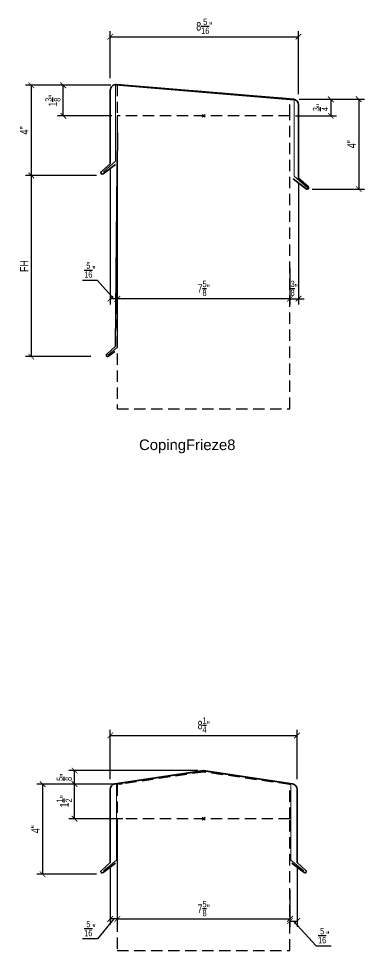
# Model space of a CAD drawing. Header units: inches. Extents: x 1550 to 1938, y 1113 to 1725.
# Drawn here: x 1695.93 to 1711.2, y 1655.64 to 1696.81 of the extents above; entities that cross this region are included whole.
import ezdxf
from ezdxf.enums import TextEntityAlignment as Align

# ---------------------------------------------------------------- set-up
doc = ezdxf.new("R2010")
doc.units = ezdxf.units.IN
doc.header["$LTSCALE"] = 4
doc.header["$MEASUREMENT"] = 0
doc.header["$PDMODE"] = 99
doc.header["$PDSIZE"] = 0.0625
doc.linetypes.add('HIDDEN2', pattern=[0.1875, 0.125, -0.0625])
doc.layers.get('Defpoints').update_dxf_attribs({"color": 121})
for name, color, linetype, lineweight in [('A-Anno-Dims', 211, 'Continuous', 25), ('G-Anno-Ttlb', 213, 'Continuous', 50), ('SubStrate', 81, 'HIDDEN2', 25), ('Thin', 150, 'Continuous', 18), ('Wide', 212, 'Continuous', 35)]:
    doc.layers.add(name, color=color, linetype=linetype, lineweight=lineweight)
doc.layers.add('G-Anno-Nplt', color=140, linetype='Continuous', lineweight=18, plot=False)
doc.styles.add('Arch-Dim', font='arial.ttf', dxfattribs={"width": 0.75})
doc.styles.add('RomanS', font='romans.shx')
doc.dimstyles.new('Aec-Arch-I-3', dxfattribs={"dimscale": 4, "dimtxt": 0.09375, "dimasz": 0.0625, "dimexe": 0.0625, "dimexo": 0.0625, "dimgap": 0.03125, "dimtad": 1, "dimdec": 4, "dimzin": 3, "dimdsep": 46, "dimlunit": 4, "dimtxsty": 'Arch-Dim', "dimblk": 'ARCHTICK', "dimcen": 0.09375, "dimclrd": 8, "dimclre": 8, "dimazin": 2, "dimtfac": 0.75, "dimtdec": 4, "dimtix": 1, "dimtmove": 1, "dimatfit": 2, "dimldrblk": 'OPEN90', "dimfxl": 1, "dimtolj": 1, "dimtzin": 0, "dimarcsym": 0})

# ---------------------------------------------------------------- blocks, each defined once
blk = doc.blocks.new('_ArchTick')
at = {"color": 0, "linetype": 'ByBlock', "const_width": 0.15}
blk.add_lwpolyline([(-0.5, -0.5), (0.5, 0.5)], dxfattribs=at)
blk = doc.blocks.new('*D74')
at = {"layer": 'A-Anno-Dims', "color": 8, "lineweight": -2, "transparency": 16777216}
for p, q in [((1708.321, 1693.246), (1711.203, 1693.246)), ((1710.953, 1693.246), (1710.953, 1689.277)), ((1708.9, 1689.277), (1711.203, 1689.277))]:
    blk.add_line(p, q, dxfattribs=at)
at = {"layer": 'Defpoints', "color": 0, "transparency": 16777216}
for p in [(1708.071, 1693.246), (1708.65, 1689.277), (1710.953, 1689.277)]:
    blk.add_point(p, dxfattribs=at)
at = {"layer": 'A-Anno-Dims', "color": 8, "lineweight": -2, "transparency": 16777216, "xscale": 0.25, "yscale": 0.25, "zscale": 0.25}
for p, rotation in [((1710.953, 1693.246), 90), ((1710.953, 1689.277), 270)]:
    blk.add_blockref('_ArchTick', p, dxfattribs=dict(at, rotation=rotation))
at = {"layer": 'A-Anno-Dims', "color": 0, "transparency": 16777216, "insert": (1710.641, 1691.262), "char_height": 0.375, "attachment_point": 5, "rotation": 90, "style": 'Arch-Dim'}
blk.add_mtext('\\A1;4"', dxfattribs=at)
blk = doc.blocks.new('_Open90')
at = {"color": 0, "linetype": 'ByBlock', "lineweight": -2}
for p, q in [((0, 0), (-1, 0)), ((-0.5, 0.5), (0, 0)), ((0, 0), (-0.5, -0.5))]:
    blk.add_line(p, q, dxfattribs=at)
blk = doc.blocks.new('*D75')
at = {"layer": 'A-Anno-Dims', "color": 8, "lineweight": -2, "transparency": 16777216}
for p, q in [((1699.981, 1694.173), (1699.981, 1696.26)), ((1708.293, 1693.472), (1708.293, 1696.26)), ((1699.981, 1696.01), (1708.293, 1696.01))]:
    blk.add_line(p, q, dxfattribs=at)
at = {"layer": 'Defpoints', "color": 0, "transparency": 16777216}
for p in [(1708.293, 1696.01), (1699.981, 1693.923), (1708.293, 1693.222)]:
    blk.add_point(p, dxfattribs=at)
at = {"layer": 'A-Anno-Dims', "color": 8, "lineweight": -2, "transparency": 16777216, "xscale": 0.25, "yscale": 0.25, "zscale": 0.25, "rotation": 180}
blk.add_blockref('_ArchTick', (1699.981, 1696.01), dxfattribs=at)
at = {"layer": 'A-Anno-Dims', "color": 8, "lineweight": -2, "transparency": 16777216, "xscale": 0.25, "yscale": 0.25, "zscale": 0.25}
blk.add_blockref('_ArchTick', (1708.293, 1696.01), dxfattribs=at)
at = {"layer": 'A-Anno-Dims', "color": 0, "transparency": 16777216, "insert": (1704.137, 1696.47), "char_height": 0.375, "attachment_point": 5, "style": 'Arch-Dim'}
blk.add_mtext('\\A1;8{\\H0.750000x;\\S5/16;}"', dxfattribs=at)
blk = doc.blocks.new('Anno_Title_T2')
at = {"color": 0, "linetype": 'ByBlock', "lineweight": -2, "style": 'RomanS'}
blk.add_attdef('TITLE', (0, 0.5), '', height=1.25, dxfattribs=at)
blk.add_attdef('SCALE', text='', height=0.75, dxfattribs=at).set_placement((0, -0.5), align=Align.TOP_LEFT)
blk = doc.blocks.new('*D81')
at = {"layer": 'A-Anno-Dims', "color": 8, "lineweight": -2, "transparency": 16777216}
for p, q in [((1708.571, 1693.246), (1709.973, 1693.246)), ((1709.723, 1693.246), (1709.723, 1692.513)), ((1708.168, 1692.513), (1709.973, 1692.513))]:
    blk.add_line(p, q, dxfattribs=at)
at = {"layer": 'Defpoints', "color": 0, "transparency": 16777216}
for p in [(1708.321, 1693.246), (1707.918, 1692.513), (1709.723, 1692.513)]:
    blk.add_point(p, dxfattribs=at)
at = {"layer": 'A-Anno-Dims', "color": 8, "lineweight": -2, "transparency": 16777216, "xscale": 0.25, "yscale": 0.25, "zscale": 0.25}
for p, rotation in [((1709.723, 1693.246), 90), ((1709.723, 1692.513), 270)]:
    blk.add_blockref('_ArchTick', p, dxfattribs=dict(at, rotation=rotation))
at = {"layer": 'A-Anno-Dims', "color": 0, "transparency": 16777216, "insert": (1709.267, 1692.88), "char_height": 0.375, "attachment_point": 5, "rotation": 90, "style": 'Arch-Dim'}
blk.add_mtext('\\A1;{\\H0.750000x;\\S3/4;}"', dxfattribs=at)
blk = doc.blocks.new('*D76')
at = {"layer": 'A-Anno-Dims', "color": 8, "lineweight": -2, "transparency": 16777216}
for p, q in [((1700.009, 1693.861), (1697.654, 1693.861)), ((1697.904, 1692.513), (1697.904, 1693.861)), ((1700.043, 1692.513), (1697.654, 1692.513))]:
    blk.add_line(p, q, dxfattribs=at)
at = {"layer": 'Defpoints', "color": 0, "transparency": 16777216}
for p in [(1697.904, 1693.861), (1700.259, 1693.861), (1700.293, 1692.513)]:
    blk.add_point(p, dxfattribs=at)
at = {"layer": 'A-Anno-Dims', "color": 8, "lineweight": -2, "transparency": 16777216, "xscale": 0.25, "yscale": 0.25, "zscale": 0.25}
for p, rotation in [((1697.904, 1693.861), 90), ((1697.904, 1692.513), 270)]:
    blk.add_blockref('_ArchTick', p, dxfattribs=dict(at, rotation=rotation))
at = {"layer": 'A-Anno-Dims', "color": 0, "transparency": 16777216, "insert": (1697.445, 1693.187), "char_height": 0.375, "attachment_point": 5, "rotation": 90, "style": 'Arch-Dim'}
blk.add_mtext('\\A1;1{\\H0.750000x;\\S3/8;}"', dxfattribs=at)
blk = doc.blocks.new('*D77')
at = {"layer": 'A-Anno-Dims', "color": 8, "lineweight": -2, "transparency": 16777216}
for p, q in [((1700.009, 1693.861), (1696.243, 1693.861)), ((1696.493, 1693.861), (1696.493, 1689.876)), ((1699.375, 1689.876), (1696.243, 1689.876))]:
    blk.add_line(p, q, dxfattribs=at)
at = {"layer": 'Defpoints', "color": 0, "transparency": 16777216}
for p in [(1700.259, 1693.861), (1696.493, 1689.876), (1699.625, 1689.876)]:
    blk.add_point(p, dxfattribs=at)
at = {"layer": 'A-Anno-Dims', "color": 8, "lineweight": -2, "transparency": 16777216, "xscale": 0.25, "yscale": 0.25, "zscale": 0.25}
for p, rotation in [((1696.493, 1693.861), 90), ((1696.493, 1689.876), 270)]:
    blk.add_blockref('_ArchTick', p, dxfattribs=dict(at, rotation=rotation))
at = {"layer": 'A-Anno-Dims', "color": 0, "transparency": 16777216, "insert": (1696.181, 1691.868), "char_height": 0.375, "attachment_point": 5, "rotation": 90, "style": 'Arch-Dim'}
blk.add_mtext('\\A1;4"', dxfattribs=at)
blk = doc.blocks.new('*D78')
at = {"layer": 'A-Anno-Dims', "color": 8, "lineweight": -2, "transparency": 16777216}
for p, q in [((1700.293, 1692.013), (1700.293, 1684.181)), ((1699.981, 1690.144), (1699.981, 1684.181)), ((1699.416, 1685.239), (1698.749, 1685.239)), ((1700.137, 1684.431), (1699.416, 1685.239)), ((1700.293, 1684.431), (1699.981, 1684.431))]:
    blk.add_line(p, q, dxfattribs=at)
at = {"layer": 'Defpoints', "color": 0, "transparency": 16777216}
for p in [(1700.293, 1692.263), (1699.981, 1690.394), (1699.981, 1684.431)]:
    blk.add_point(p, dxfattribs=at)
at = {"layer": 'A-Anno-Dims', "color": 8, "lineweight": -2, "transparency": 16777216, "xscale": 0.25, "yscale": 0.25, "zscale": 0.25, "rotation": 180}
blk.add_blockref('_ArchTick', (1699.981, 1684.431), dxfattribs=at)
at = {"layer": 'A-Anno-Dims', "color": 8, "lineweight": -2, "transparency": 16777216, "xscale": 0.25, "yscale": 0.25, "zscale": 0.25}
blk.add_blockref('_ArchTick', (1700.293, 1684.431), dxfattribs=at)
at = {"layer": 'A-Anno-Dims', "color": 0, "transparency": 16777216, "insert": (1699.083, 1685.696), "char_height": 0.375, "attachment_point": 5, "style": 'Arch-Dim'}
blk.add_mtext('\\A1;{\\H0.750000x;\\S5/16;}"', dxfattribs=at)
blk = doc.blocks.new('*D82')
at = {"layer": 'A-Anno-Dims', "color": 8, "lineweight": -2, "transparency": 16777216}
for p, q in [((1708.293, 1689.505), (1708.293, 1684.181)), ((1707.918, 1685.793), (1707.918, 1684.181)), ((1707.918, 1684.431), (1707.668, 1684.431)), ((1707.918, 1684.431), (1708.293, 1684.431)), ((1708.293, 1684.431), (1708.543, 1684.431))]:
    blk.add_line(p, q, dxfattribs=at)
at = {"layer": 'Defpoints', "color": 0, "transparency": 16777216}
for p in [(1708.293, 1689.755), (1707.918, 1686.043), (1708.293, 1684.431)]:
    blk.add_point(p, dxfattribs=at)
at = {"layer": 'A-Anno-Dims', "color": 8, "lineweight": -2, "transparency": 16777216, "xscale": 0.25, "yscale": 0.25, "zscale": 0.25}
blk.add_blockref('_ArchTick', (1707.918, 1684.431), dxfattribs=at)
at = {"layer": 'A-Anno-Dims', "color": 8, "lineweight": -2, "transparency": 16777216, "xscale": 0.25, "yscale": 0.25, "zscale": 0.25, "rotation": 180}
blk.add_blockref('_ArchTick', (1708.293, 1684.431), dxfattribs=at)
at = {"layer": 'A-Anno-Dims', "color": 0, "transparency": 16777216, "insert": (1708.106, 1684.89), "char_height": 0.375, "attachment_point": 5, "style": 'Arch-Dim'}
blk.add_mtext('\\A1;{\\H0.750000x;\\S3/8;}"', dxfattribs=at)
blk = doc.blocks.new('*D79')
at = {"layer": 'A-Anno-Dims', "color": 8, "lineweight": -2, "transparency": 16777216}
for p, q in [((1699.125, 1689.876), (1696.243, 1689.876)), ((1696.493, 1689.876), (1696.493, 1681.876)), ((1699.125, 1681.876), (1696.243, 1681.876))]:
    blk.add_line(p, q, dxfattribs=at)
at = {"layer": 'Defpoints', "color": 0, "transparency": 16777216}
for p in [(1699.375, 1689.876), (1696.493, 1681.876), (1699.375, 1681.876)]:
    blk.add_point(p, dxfattribs=at)
at = {"layer": 'A-Anno-Dims', "color": 8, "lineweight": -2, "transparency": 16777216, "xscale": 0.25, "yscale": 0.25, "zscale": 0.25}
for p, rotation in [((1696.493, 1689.876), 90), ((1696.493, 1681.876), 270)]:
    blk.add_blockref('_ArchTick', p, dxfattribs=dict(at, rotation=rotation))
at = {"layer": 'A-Anno-Dims', "color": 0, "transparency": 16777216, "insert": (1696.181, 1685.876), "char_height": 0.375, "attachment_point": 5, "rotation": 90, "style": 'Arch-Dim'}
blk.add_mtext('\\A1;FH', dxfattribs=at)
blk = doc.blocks.new('*D80')
at = {"layer": 'A-Anno-Dims', "color": 8, "lineweight": -2, "transparency": 16777216}
for p, q in [((1700.293, 1685.543), (1700.293, 1684.181)), ((1707.918, 1685.543), (1707.918, 1684.181)), ((1707.918, 1684.431), (1700.293, 1684.431))]:
    blk.add_line(p, q, dxfattribs=at)
at = {"layer": 'Defpoints', "color": 0, "transparency": 16777216}
for p in [(1700.293, 1685.793), (1707.918, 1685.793), (1700.293, 1684.431)]:
    blk.add_point(p, dxfattribs=at)
at = {"layer": 'A-Anno-Dims', "color": 8, "lineweight": -2, "transparency": 16777216, "xscale": 0.25, "yscale": 0.25, "zscale": 0.25, "rotation": 180}
blk.add_blockref('_ArchTick', (1700.293, 1684.431), dxfattribs=at)
at = {"layer": 'A-Anno-Dims', "color": 8, "lineweight": -2, "transparency": 16777216, "xscale": 0.25, "yscale": 0.25, "zscale": 0.25}
blk.add_blockref('_ArchTick', (1707.918, 1684.431), dxfattribs=at)
at = {"layer": 'A-Anno-Dims', "color": 0, "transparency": 16777216, "insert": (1704.106, 1684.887), "char_height": 0.375, "attachment_point": 5, "style": 'Arch-Dim'}
blk.add_mtext('\\A1;7{\\H0.750000x;\\S5/8;}"', dxfattribs=at)
blk = doc.blocks.new('AecDtl_CopingFrieze8')
at = {"layer": 'Thin'}
for points in [[(-4.425, -2.479), (-3.892, -2.005), (-3.895, 1.353), (3.997, 0.698), (3.997, -2.666), (4.585, -3.183)], [(-3.812, -0.755), (-3.812, -10.221), (-4.233, -10.574)]]:
    blk.add_lwpolyline(points, dxfattribs=at)
at = {"layer": 'Wide'}
for points in [[(4.529, -3.225, 0.937731), (4.625, -3.143), (4.187, -2.759), (4.187, 0.485, 0.382162), (3.965, 0.733), (-3.847, 1.379, 0.447008), (-4.125, 1.13), (-4.125, -2.12), (-4.517, -2.464, 0.414214), (-4.523, -2.553), (-4.521, -2.554, 0.393565), (-4.437, -2.563), (-3.888, -2.146)], [(-3.812, -0.755), (-3.888, -10.182), (-4.28, -10.527, 0.414214), (-4.286, -10.615), (-4.285, -10.617, 0.393565), (-4.2, -10.625), (-3.926, -10.417)]]:
    blk.add_lwpolyline(points, format="xyb", dxfattribs=at)
blk = doc.blocks.new('*D120')
at = {"layer": 'A-Anno-Dims', "color": 8, "lineweight": -2, "transparency": 16777216}
for p, q in [((1699.981, 1663.207), (1699.981, 1665.386)), ((1708.231, 1663.207), (1708.231, 1665.386)), ((1699.981, 1665.136), (1708.231, 1665.136))]:
    blk.add_line(p, q, dxfattribs=at)
at = {"layer": 'Defpoints', "color": 0, "transparency": 16777216}
for p in [(1708.231, 1665.136), (1699.981, 1662.957), (1708.231, 1662.957)]:
    blk.add_point(p, dxfattribs=at)
at = {"layer": 'A-Anno-Dims', "color": 8, "lineweight": -2, "transparency": 16777216, "xscale": 0.25, "yscale": 0.25, "zscale": 0.25, "rotation": 180}
blk.add_blockref('_ArchTick', (1699.981, 1665.136), dxfattribs=at)
at = {"layer": 'A-Anno-Dims', "color": 8, "lineweight": -2, "transparency": 16777216, "xscale": 0.25, "yscale": 0.25, "zscale": 0.25}
blk.add_blockref('_ArchTick', (1708.231, 1665.136), dxfattribs=at)
at = {"layer": 'A-Anno-Dims', "color": 0, "transparency": 16777216, "insert": (1704.106, 1665.593), "char_height": 0.375, "attachment_point": 5, "style": 'Arch-Dim'}
blk.add_mtext('\\A1;8{\\H0.750000x;\\S1/4;}"', dxfattribs=at)
blk = doc.blocks.new('*D121')
at = {"layer": 'A-Anno-Dims', "color": 8, "lineweight": -2, "transparency": 16777216}
for p, q in [((1700.509, 1662.986), (1698.154, 1662.986)), ((1698.404, 1661.457), (1698.404, 1662.986)), ((1700.543, 1661.457), (1698.154, 1661.457))]:
    blk.add_line(p, q, dxfattribs=at)
at = {"layer": 'Defpoints', "color": 0, "transparency": 16777216}
for p in [(1698.404, 1662.986), (1700.759, 1662.986), (1700.793, 1661.457)]:
    blk.add_point(p, dxfattribs=at)
at = {"layer": 'A-Anno-Dims', "color": 8, "lineweight": -2, "transparency": 16777216, "xscale": 0.25, "yscale": 0.25, "zscale": 0.25}
for p, rotation in [((1698.404, 1662.986), 90), ((1698.404, 1661.457), 270)]:
    blk.add_blockref('_ArchTick', p, dxfattribs=dict(at, rotation=rotation))
at = {"layer": 'A-Anno-Dims', "color": 0, "transparency": 16777216, "insert": (1697.95, 1662.222), "char_height": 0.375, "attachment_point": 5, "rotation": 90, "style": 'Arch-Dim'}
blk.add_mtext('\\A1;1{\\H0.750000x;\\S1/2;}"', dxfattribs=at)
blk = doc.blocks.new('*D122')
at = {"layer": 'A-Anno-Dims', "color": 8, "lineweight": -2, "transparency": 16777216}
for p, q in [((1700.009, 1662.986), (1696.743, 1662.986)), ((1696.993, 1662.986), (1696.993, 1659.001)), ((1699.375, 1659.001), (1696.743, 1659.001))]:
    blk.add_line(p, q, dxfattribs=at)
at = {"layer": 'Defpoints', "color": 0, "transparency": 16777216}
for p in [(1700.259, 1662.986), (1696.993, 1659.001), (1699.625, 1659.001)]:
    blk.add_point(p, dxfattribs=at)
at = {"layer": 'A-Anno-Dims', "color": 8, "lineweight": -2, "transparency": 16777216, "xscale": 0.25, "yscale": 0.25, "zscale": 0.25}
for p, rotation in [((1696.993, 1662.986), 90), ((1696.993, 1659.001), 270)]:
    blk.add_blockref('_ArchTick', p, dxfattribs=dict(at, rotation=rotation))
at = {"layer": 'A-Anno-Dims', "color": 0, "transparency": 16777216, "insert": (1696.681, 1660.994), "char_height": 0.375, "attachment_point": 5, "rotation": 90, "style": 'Arch-Dim'}
blk.add_mtext('\\A1;4"', dxfattribs=at)
blk = doc.blocks.new('*D123')
at = {"layer": 'A-Anno-Dims', "color": 8, "lineweight": -2, "transparency": 16777216}
for p, q in [((1700.293, 1661.139), (1700.293, 1656.777)), ((1699.981, 1659.269), (1699.981, 1656.777)), ((1700.137, 1657.027), (1699.416, 1656.144)), ((1700.293, 1657.027), (1699.981, 1657.027)), ((1699.416, 1656.144), (1698.749, 1656.144))]:
    blk.add_line(p, q, dxfattribs=at)
at = {"layer": 'Defpoints', "color": 0, "transparency": 16777216}
for p in [(1700.293, 1661.389), (1699.981, 1659.519), (1699.981, 1657.027)]:
    blk.add_point(p, dxfattribs=at)
at = {"layer": 'A-Anno-Dims', "color": 8, "lineweight": -2, "transparency": 16777216, "xscale": 0.25, "yscale": 0.25, "zscale": 0.25, "rotation": 180}
blk.add_blockref('_ArchTick', (1699.981, 1657.027), dxfattribs=at)
at = {"layer": 'A-Anno-Dims', "color": 8, "lineweight": -2, "transparency": 16777216, "xscale": 0.25, "yscale": 0.25, "zscale": 0.25}
blk.add_blockref('_ArchTick', (1700.293, 1657.027), dxfattribs=at)
at = {"layer": 'A-Anno-Dims', "color": 0, "transparency": 16777216, "insert": (1699.083, 1656.601), "char_height": 0.375, "attachment_point": 5, "style": 'Arch-Dim'}
blk.add_mtext('\\A1;{\\H0.750000x;\\S5/16;}"', dxfattribs=at)
blk = doc.blocks.new('*D125')
at = {"layer": 'A-Anno-Dims', "color": 8, "lineweight": -2, "transparency": 16777216}
for p, q in [((1708.231, 1659.269), (1708.231, 1656.686)), ((1707.918, 1658.298), (1707.918, 1656.686)), ((1707.918, 1656.936), (1708.231, 1656.936)), ((1708.074, 1656.936), (1709.072, 1655.832)), ((1709.072, 1655.832), (1709.74, 1655.832))]:
    blk.add_line(p, q, dxfattribs=at)
at = {"layer": 'Defpoints', "color": 0, "transparency": 16777216}
for p in [(1708.231, 1659.519), (1707.918, 1658.548), (1708.231, 1656.936)]:
    blk.add_point(p, dxfattribs=at)
at = {"layer": 'A-Anno-Dims', "color": 8, "lineweight": -2, "transparency": 16777216, "xscale": 0.25, "yscale": 0.25, "zscale": 0.25, "rotation": 180}
blk.add_blockref('_ArchTick', (1707.918, 1656.936), dxfattribs=at)
at = {"layer": 'A-Anno-Dims', "color": 8, "lineweight": -2, "transparency": 16777216, "xscale": 0.25, "yscale": 0.25, "zscale": 0.25}
blk.add_blockref('_ArchTick', (1708.231, 1656.936), dxfattribs=at)
at = {"layer": 'A-Anno-Dims', "color": 0, "transparency": 16777216, "insert": (1709.406, 1656.289), "char_height": 0.375, "attachment_point": 5, "style": 'Arch-Dim'}
blk.add_mtext('\\A1;{\\H0.750000x;\\S5/16;}"', dxfattribs=at)
blk = doc.blocks.new('*D126')
at = {"layer": 'A-Anno-Dims', "color": 8, "lineweight": -2, "transparency": 16777216}
for p, q in [((1703.856, 1663.582), (1698.154, 1663.582)), ((1698.404, 1662.986), (1698.404, 1663.582)), ((1700.009, 1662.986), (1698.154, 1662.986))]:
    blk.add_line(p, q, dxfattribs=at)
at = {"layer": 'Defpoints', "color": 0, "transparency": 16777216}
for p in [(1698.404, 1663.582), (1704.106, 1663.582), (1700.259, 1662.986)]:
    blk.add_point(p, dxfattribs=at)
at = {"layer": 'A-Anno-Dims', "color": 8, "lineweight": -2, "transparency": 16777216, "xscale": 0.25, "yscale": 0.25, "zscale": 0.25}
for p, rotation in [((1698.404, 1663.582), 90), ((1698.404, 1662.986), 270)]:
    blk.add_blockref('_ArchTick', p, dxfattribs=dict(at, rotation=rotation))
at = {"layer": 'A-Anno-Dims', "color": 0, "transparency": 16777216, "insert": (1697.947, 1663.284), "char_height": 0.375, "attachment_point": 5, "rotation": 90, "style": 'Arch-Dim'}
blk.add_mtext('\\A1;{\\H0.750000x;\\S5/8;}"', dxfattribs=at)
blk = doc.blocks.new('*D124')
at = {"layer": 'A-Anno-Dims', "color": 8, "lineweight": -2, "transparency": 16777216}
for p, q in [((1700.293, 1658.298), (1700.293, 1656.777)), ((1707.918, 1658.139), (1707.918, 1656.777)), ((1700.293, 1657.027), (1707.918, 1657.027))]:
    blk.add_line(p, q, dxfattribs=at)
at = {"layer": 'Defpoints', "color": 0, "transparency": 16777216}
for p in [(1700.293, 1658.548), (1707.918, 1658.389), (1707.918, 1657.027)]:
    blk.add_point(p, dxfattribs=at)
at = {"layer": 'A-Anno-Dims', "color": 8, "lineweight": -2, "transparency": 16777216, "xscale": 0.25, "yscale": 0.25, "zscale": 0.25, "rotation": 180}
blk.add_blockref('_ArchTick', (1700.293, 1657.027), dxfattribs=at)
at = {"layer": 'A-Anno-Dims', "color": 8, "lineweight": -2, "transparency": 16777216, "xscale": 0.25, "yscale": 0.25, "zscale": 0.25}
blk.add_blockref('_ArchTick', (1707.918, 1657.027), dxfattribs=at)
at = {"layer": 'A-Anno-Dims', "color": 0, "transparency": 16777216, "insert": (1704.106, 1657.484), "char_height": 0.375, "attachment_point": 5, "style": 'Arch-Dim'}
blk.add_mtext('\\A1;7{\\H0.750000x;\\S5/8;}"', dxfattribs=at)
blk = doc.blocks.new('AecDtl_PeakedCoping8UK')
at = {"layer": 'Thin'}
blk.add_lwpolyline([(4.425, -2.297), (3.844, -1.828), (3.847, 1.529), (0, 2.094), (-3.847, 1.529), (-3.844, -1.828), (-4.425, -2.297)], dxfattribs=at)
at = {"layer": 'Wide'}
blk.add_lwpolyline([(3.888, -1.964), (4.437, -2.381, 0.393565), (4.521, -2.372), (4.523, -2.37, 0.414214), (4.517, -2.282), (4.125, -1.938), (4.125, 1.295, 0.357511), (3.924, 1.54), (0, 2.125), (-3.924, 1.54, 0.357511), (-4.125, 1.295), (-4.125, -1.938), (-4.517, -2.282, 0.414214), (-4.523, -2.37), (-4.521, -2.372, 0.393565), (-4.437, -2.381), (-3.888, -1.964)], format="xyb", dxfattribs=at)

msp = doc.modelspace()

# ---------------------------------------------------------------- linework, layer by layer
at = {"layer": 'G-Anno-Nplt'}
for p in [(1704.10557, 1692.51341), (1704.10557, 1661.45685)]:
    msp.add_point(p, dxfattribs=at)
at = {"layer": 'SubStrate'}
for points in [[(1707.91807, 1692.51341), (1707.91807, 1693.26341), (1700.29307, 1693.88841), (1700.29307, 1692.51341)], [(1707.91807, 1661.45685), (1707.91807, 1662.96183), (1704.10557, 1663.51935), (1700.29307, 1662.96183), (1700.29307, 1661.45685)]]:
    msp.add_lwpolyline(points, dxfattribs=at)
for points in [[(1700.29307, 1679.57227), (1707.91807, 1679.57227), (1707.91807, 1692.51341), (1700.29307, 1692.51341)], [(1700.29307, 1655.63891), (1707.91807, 1655.63891), (1707.91807, 1661.45685), (1700.29307, 1661.45685)]]:
    msp.add_lwpolyline(points, close=True, dxfattribs=at)
at = {"layer": 'Wide'}
for points in [[(1708.65031, 1689.27717), (1708.05626, 1689.72834)], [(1708.73196, 1689.2965), (1708.72895, 1689.29253)]]:
    msp.add_lwpolyline(points, dxfattribs=at)

# ---------------------------------------------------------------- block references
for name, p in [('AecDtl_CopingFrieze8', (1704.10557, 1692.51341)), ('AecDtl_PeakedCoping8UK', (1704.10557, 1661.45685))]:
    msp.add_blockref(name, p)
at = {"layer": 'G-Anno-Ttlb'}
ref = msp.add_blockref('Anno_Title_T2', (1701.25245, 1677.55699), dxfattribs=dict(at, xscale=0.375, yscale=0.375, zscale=0.375))
ref.add_attrib('TITLE', 'CopingFrieze8', (1701.25245, 1677.74449), dxfattribs={"layer": '0', "color": 0, "linetype": 'ByBlock', "lineweight": -2, "height": 0.46875, "style": 'Arch-Dim'})

# ---------------------------------------------------------------- dimensions: what is measured, and where the dimension line sits
at = {"layer": 'A-Anno-Dims'}
for base, p1, p2, picture, middle in [((1708.29307, 1696.01048), (1699.98057, 1693.92313), (1708.29307, 1693.22175), '*D75', (1704.13682, 1696.47026)), ((1708.29307, 1684.43085), (1707.91807, 1686.04284), (1708.29307, 1689.75463), '*D82', (1708.10557, 1684.89002)), ((1700.29307, 1684.43085), (1707.91807, 1685.79284), (1700.29307, 1685.79284), '*D80', (1704.10557, 1684.88743)), ((1708.23057, 1665.13598), (1699.98057, 1662.95685), (1708.23057, 1662.95685), '*D120', (1704.10557, 1665.59288)), ((1707.91807, 1657.02693), (1700.29307, 1658.54788), (1707.91807, 1658.38891), '*D124', (1704.10557, 1657.4835))]:
    dim = msp.add_linear_dim(base=base, p1=p1, p2=p2, dimstyle='Aec-Arch-I-3', dxfattribs=at)
    dim.commit()
    dim.dimension.update_dxf_attribs({"geometry": picture, "text_midpoint": middle})
for base, p1, p2, picture, middle in [((1696.49302, 1689.87572), (1700.25875, 1693.86078), (1699.62478, 1689.87572), '*D77', (1696.18052, 1691.86825)), ((1697.90385, 1693.86078), (1700.29307, 1692.51341), (1700.25875, 1693.86078), '*D76', (1697.44468, 1693.1871)), ((1709.723482, 1692.513412), (1708.320673, 1693.246456), (1707.918065, 1692.513412), '*D81', (1709.267287, 1692.879934)), ((1710.95344, 1689.27717), (1708.07067, 1693.24646), (1708.65031, 1689.27717), '*D74', (1710.64094, 1691.26181)), ((1698.40385, 1663.58185), (1700.25875, 1662.98628), (1704.10557, 1663.58185), '*D126', (1697.94727, 1663.28407)), ((1696.99302, 1659.00122), (1700.25875, 1662.98628), (1699.62478, 1659.00122), '*D122', (1696.68052, 1660.99375)), ((1698.40385, 1662.98628), (1700.79307, 1661.45685), (1700.75875, 1662.98628), '*D121', (1697.94957, 1662.22157))]:
    dim = msp.add_linear_dim(base=base, p1=p1, p2=p2, angle=90, dimstyle='Aec-Arch-I-3', dxfattribs=at)
    dim.commit()
    dim.dimension.update_dxf_attribs({"geometry": picture, "text_midpoint": middle})
for base, p1, p2, picture, middle in [((1699.98057, 1684.43085), (1700.29307, 1692.26341), (1699.98057, 1690.39352), '*D78', (1699.29117, 1685.23928)), ((1699.98057, 1657.02693), (1700.29307, 1661.38891), (1699.98057, 1659.51902), '*D123', (1699.29117, 1656.14403)), ((1708.23057, 1656.9359), (1707.91807, 1658.54788), (1708.23057, 1659.51902), '*D125', (1709.1974, 1655.83227))]:
    dim = msp.add_linear_dim(base=base, p1=p1, p2=p2, dimstyle='Aec-Arch-I-3', dxfattribs=at)
    dim.commit()
    dim.dimension.update_dxf_attribs({"geometry": picture, "text_midpoint": middle, "dimtype": 160})
dim = msp.add_linear_dim(base=(1696.49302, 1681.87572), p1=(1699.37478, 1689.87572), p2=(1699.37478, 1681.87572), angle=90, text='FH', dimstyle='Aec-Arch-I-3', dxfattribs=at)
dim.commit()
dim.dimension.update_dxf_attribs({"geometry": '*D79', "text_midpoint": (1696.18052, 1685.87572)})

doc.saveas('drawing.dxf')
